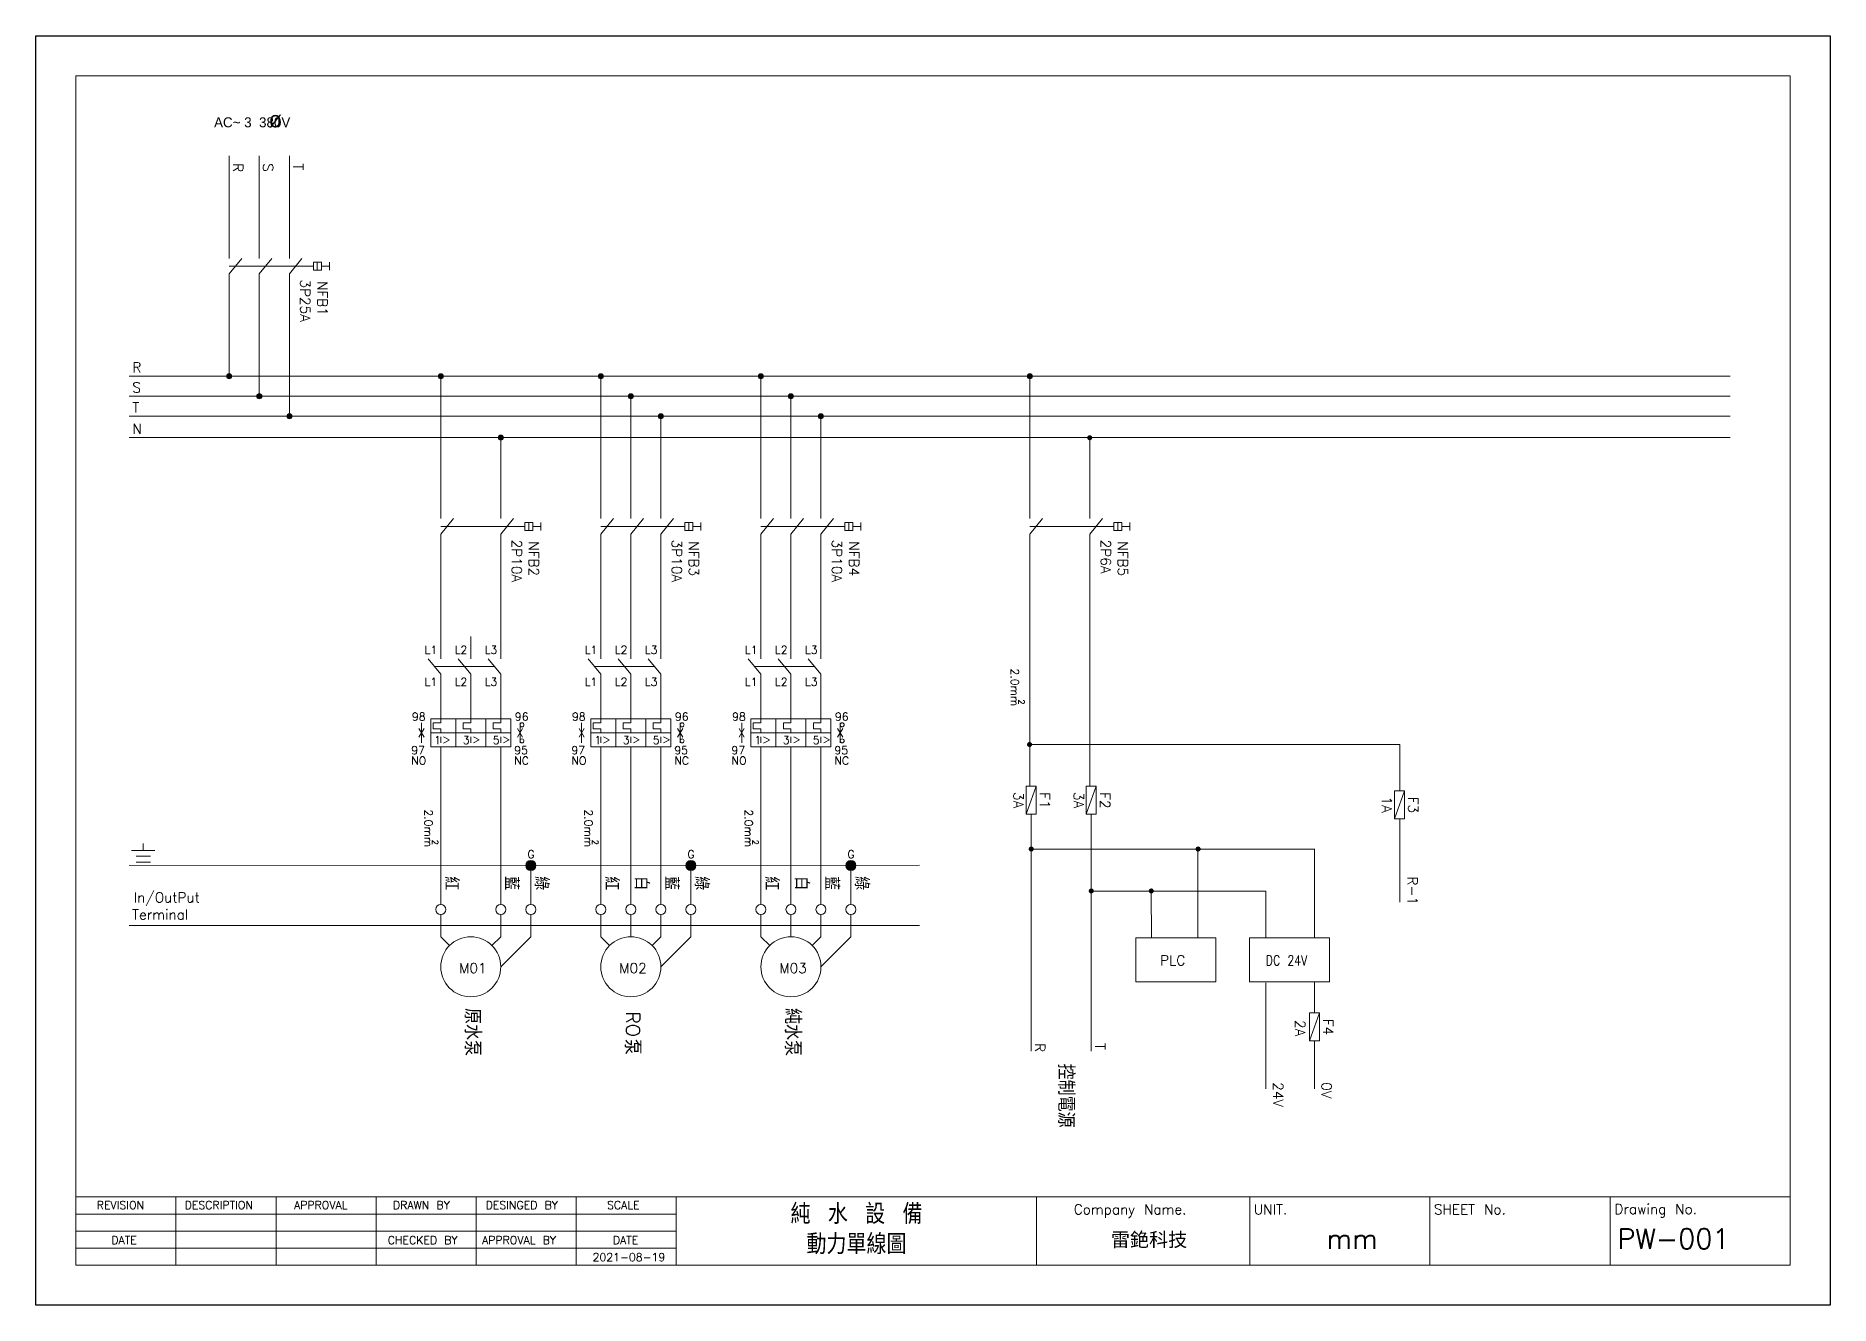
# Model space of a CAD drawing. Header units: millimetres. Extents: x 1497 to 5358, y 966 to 1803.
# Drawn here: x 1497.3 to 1794.3, y 1593.2 to 1803.2 of the extents above; entities that cross this region are included whole.
import ezdxf

# ---------------------------------------------------------------- set-up
doc = ezdxf.new("R2010")
doc.units = ezdxf.units.MM
doc.styles.add('A', font='')
doc.styles.add('rcs', font='txt.shx')
doc.styles.add('ting', font='monotxt.shx', dxfattribs={"height": 800, "bigfont": 'chineset.shx'})
doc.styles.add('型式1', font='')
doc.styles.get('A').set_extended_font_data('全真中圓體')
doc.styles.get('型式1').set_extended_font_data('MingLiU')

msp = doc.modelspace()

# ---------------------------------------------------------------- hatches: boundary and pattern name
at = {"lineweight": 0}
h = msp.add_hatch(color=256, dxfattribs=at)
edge = h.paths.add_edge_path()
edge.add_arc((1529.31, 1746.89), 0.422, 0, 360)
h = msp.add_hatch(color=256, dxfattribs=at)
edge = h.paths.add_edge_path()
edge.add_arc((1564.31, 1746.89), 0.422, 0, 360)
h = msp.add_hatch(color=256, dxfattribs=at)
edge = h.paths.add_edge_path()
edge.add_arc((1590.81, 1746.89), 0.422, 0, 360)
h = msp.add_hatch(color=256, dxfattribs=at)
edge = h.paths.add_edge_path()
edge.add_arc((1590.81, 1746.89), 0.422, 0, 360)
h = msp.add_hatch(color=256, dxfattribs=at)
edge = h.paths.add_edge_path()
edge.add_arc((1617.31, 1746.89), 0.422, 0, 360)
h = msp.add_hatch(color=256, dxfattribs=at)
edge = h.paths.add_edge_path()
edge.add_arc((1661.8, 1746.89), 0.422, 0, 360)
h = msp.add_hatch(color=256, dxfattribs=at)
edge = h.paths.add_edge_path()
edge.add_arc((1534.28, 1743.58), 0.422, 0, 360)
h = msp.add_hatch(color=256, dxfattribs=at)
edge = h.paths.add_edge_path()
edge.add_arc((1595.78, 1743.58), 0.422, 0, 360)
h = msp.add_hatch(color=256, dxfattribs=at)
edge = h.paths.add_edge_path()
edge.add_arc((1622.28, 1743.58), 0.422, 0, 360)
h = msp.add_hatch(color=256, dxfattribs=at)
edge = h.paths.add_edge_path()
edge.add_arc((1539.25, 1740.27), 0.422, 0, 360)
h = msp.add_hatch(color=256, dxfattribs=at)
edge = h.paths.add_edge_path()
edge.add_arc((1600.75, 1740.27), 0.422, 0, 360)
h = msp.add_hatch(color=256, dxfattribs=at)
edge = h.paths.add_edge_path()
edge.add_arc((1627.25, 1740.27), 0.422, 0, 360)
h = msp.add_hatch(color=256, dxfattribs=at)
edge = h.paths.add_edge_path()
edge.add_arc((1574.25, 1736.74), 0.422, 0, 360)
h = msp.add_hatch(color=256, dxfattribs=at)
edge = h.paths.add_edge_path()
edge.add_arc((1671.74, 1736.71), 0.422, 0, 360)
h = msp.add_hatch(color=256, dxfattribs=at)
edge = h.paths.add_edge_path()
edge.add_arc((1661.78, 1685.95), 0.422, 0, 360)
h = msp.add_hatch(color=256, dxfattribs=at)
edge = h.paths.add_edge_path()
edge.add_arc((1579.22, 1665.93), 0.828, 0, 360)
h = msp.add_hatch(color=256, dxfattribs=at)
edge = h.paths.add_edge_path()
edge.add_arc((1605.72, 1665.93), 0.828, 0, 360)
h = msp.add_hatch(color=256, dxfattribs=at)
edge = h.paths.add_edge_path()
edge.add_arc((1632.21, 1665.93), 0.828, 0, 360)
h = msp.add_hatch(color=256, dxfattribs=at)
edge = h.paths.add_edge_path()
edge.add_arc((1662.05, 1668.66), 0.422, 0, 360)
h = msp.add_hatch(color=256, dxfattribs=at)
edge = h.paths.add_edge_path()
edge.add_arc((1689.68, 1668.66), 0.422, 0, 360)
h = msp.add_hatch(color=256, dxfattribs=at)
edge = h.paths.add_edge_path()
edge.add_arc((1671.99, 1661.72), 0.422, 0, 360)
h = msp.add_hatch(color=256, dxfattribs=at)
edge = h.paths.add_edge_path()
edge.add_arc((1681.92, 1661.72), 0.422, 0, 360)

# ---------------------------------------------------------------- linework, layer by layer
for p, q in [((1503.92, 1796.57), (1787.67, 1796.57)), ((1503.92, 1599.82), (1503.92, 1796.57)), ((1787.67, 1796.57), (1787.67, 1599.82)), ((1529.31, 1783.33), (1529.31, 1770.08)), ((1534.28, 1783.33), (1534.28, 1770.08)), ((1539.25, 1783.33), (1539.25, 1770.08)), ((1529.31, 1770.08), (1529.31, 1766.39)), ((1534.28, 1770.08), (1534.28, 1766.39)), ((1539.25, 1770.08), (1539.25, 1766.39)), ((1529.31, 1763.83), (1531.41, 1766.39)), ((1529.31, 1765.11), (1543.22, 1765.11)), ((1534.28, 1763.83), (1536.37, 1766.39)), ((1539.25, 1763.83), (1541.34, 1766.39)), ((1544.55, 1765.77), (1543.22, 1765.77)), ((1543.22, 1765.77), (1543.22, 1764.45)), ((1543.22, 1764.45), (1544.55, 1764.45)), ((1543.88, 1765.77), (1543.88, 1764.45)), ((1544.55, 1765.77), (1544.55, 1764.45)), ((1545.87, 1765.11), (1544.55, 1765.11)), ((1545.87, 1765.77), (1545.87, 1764.45)), ((1529.31, 1763.83), (1529.31, 1760.14)), ((1534.28, 1763.83), (1534.28, 1760.14)), ((1539.25, 1763.83), (1539.25, 1760.14)), ((1529.31, 1760.14), (1529.31, 1746.89)), ((1534.28, 1760.14), (1534.28, 1743.58)), ((1539.25, 1760.14), (1539.25, 1740.27)), ((1777.75, 1746.89), (1512.76, 1746.89)), ((1564.31, 1746.89), (1564.31, 1727.02)), ((1590.81, 1746.89), (1590.81, 1727.02)), ((1617.31, 1746.89), (1617.31, 1727.02)), ((1661.8, 1746.89), (1661.8, 1727.02)), ((1777.75, 1743.58), (1512.76, 1743.58)), ((1595.78, 1743.58), (1595.78, 1727.02)), ((1622.28, 1743.58), (1622.28, 1727.02)), ((1777.75, 1740.27), (1512.76, 1740.27)), ((1600.75, 1740.27), (1600.75, 1727.02)), ((1627.25, 1740.27), (1627.25, 1727.02)), ((1777.75, 1736.74), (1512.76, 1736.74)), ((1574.25, 1736.74), (1574.25, 1727.02)), ((1671.74, 1736.64), (1671.74, 1723.39)), ((1564.31, 1727.02), (1564.31, 1723.33)), ((1574.25, 1727.02), (1574.25, 1723.33)), ((1590.81, 1727.02), (1590.81, 1723.33)), ((1595.78, 1727.02), (1595.78, 1723.33)), ((1600.75, 1727.02), (1600.75, 1723.33)), ((1617.31, 1727.02), (1617.31, 1723.33)), ((1622.28, 1727.02), (1622.28, 1723.33)), ((1627.25, 1727.02), (1627.25, 1723.33)), ((1661.8, 1727.02), (1661.8, 1723.33)), ((1671.74, 1727.02), (1671.74, 1723.33)), ((1564.31, 1720.77), (1566.41, 1723.33)), ((1574.25, 1720.77), (1576.34, 1723.33)), ((1579.55, 1722.71), (1578.22, 1722.71)), ((1578.22, 1722.71), (1578.22, 1721.39)), ((1578.89, 1722.71), (1578.89, 1721.39)), ((1579.55, 1722.71), (1579.55, 1721.39)), ((1580.87, 1722.71), (1580.87, 1721.39)), ((1590.81, 1720.77), (1592.91, 1723.33)), ((1595.78, 1720.77), (1597.87, 1723.33)), ((1600.75, 1720.77), (1602.84, 1723.33)), ((1606.05, 1722.71), (1604.72, 1722.71)), ((1604.72, 1722.71), (1604.72, 1721.39)), ((1605.38, 1722.71), (1605.38, 1721.39)), ((1606.05, 1722.71), (1606.05, 1721.39)), ((1607.37, 1722.71), (1607.37, 1721.39)), ((1617.31, 1720.77), (1619.4, 1723.33)), ((1622.28, 1720.77), (1624.37, 1723.33)), ((1627.25, 1720.77), (1629.34, 1723.33)), ((1632.55, 1722.71), (1631.22, 1722.71)), ((1631.22, 1722.71), (1631.22, 1721.39)), ((1631.88, 1722.71), (1631.88, 1721.39)), ((1632.55, 1722.71), (1632.55, 1721.39)), ((1633.87, 1722.71), (1633.87, 1721.39)), ((1661.8, 1720.77), (1663.9, 1723.33)), ((1671.74, 1720.77), (1673.83, 1723.33)), ((1677.04, 1722.71), (1675.71, 1722.71)), ((1675.71, 1722.71), (1675.71, 1721.39)), ((1676.38, 1722.71), (1676.38, 1721.39)), ((1677.04, 1722.71), (1677.04, 1721.39)), ((1678.36, 1722.71), (1678.36, 1721.39)), ((1564.31, 1722.05), (1578.22, 1722.05)), ((1564.31, 1720.77), (1564.31, 1717.08)), ((1574.25, 1720.77), (1574.25, 1717.08)), ((1578.22, 1721.39), (1579.55, 1721.39)), ((1580.87, 1722.05), (1579.55, 1722.05)), ((1590.81, 1722.05), (1604.72, 1722.05)), ((1590.81, 1720.77), (1590.81, 1717.08)), ((1595.78, 1720.77), (1595.78, 1717.08)), ((1600.75, 1720.77), (1600.75, 1717.08)), ((1604.72, 1721.39), (1606.05, 1721.39)), ((1607.37, 1722.05), (1606.05, 1722.05)), ((1617.31, 1722.05), (1631.22, 1722.05)), ((1617.31, 1720.77), (1617.31, 1717.08)), ((1622.28, 1720.77), (1622.28, 1717.08)), ((1627.25, 1720.77), (1627.25, 1717.08)), ((1631.22, 1721.39), (1632.55, 1721.39)), ((1633.87, 1722.05), (1632.55, 1722.05)), ((1661.8, 1722.05), (1675.71, 1722.05)), ((1661.8, 1720.77), (1661.8, 1699.47)), ((1671.74, 1720.77), (1671.74, 1717.08)), ((1675.71, 1721.39), (1677.04, 1721.39)), ((1678.36, 1722.05), (1677.04, 1722.05)), ((1564.31, 1717.08), (1564.31, 1703.83)), ((1574.25, 1717.08), (1574.25, 1703.83)), ((1590.81, 1717.08), (1590.81, 1703.83)), ((1595.78, 1703.83), (1595.78, 1717.08)), ((1600.75, 1717.08), (1600.75, 1703.83)), ((1617.31, 1717.08), (1617.31, 1703.83)), ((1622.28, 1703.83), (1622.28, 1717.08)), ((1627.25, 1717.08), (1627.25, 1703.83)), ((1671.74, 1717.81), (1671.74, 1699.46)), ((1564.31, 1703.83), (1564.31, 1700.14)), ((1569.28, 1703.83), (1569.28, 1700.14)), ((1574.25, 1703.83), (1574.25, 1700.14)), ((1590.81, 1703.83), (1590.81, 1700.14)), ((1595.78, 1703.83), (1595.78, 1700.14)), ((1600.75, 1703.83), (1600.75, 1700.14)), ((1617.31, 1703.83), (1617.31, 1700.14)), ((1622.28, 1703.83), (1622.28, 1700.14)), ((1627.25, 1703.83), (1627.25, 1700.14)), ((1564.31, 1697.58), (1562.22, 1700.14)), ((1563.26, 1698.86), (1573.2, 1698.86)), ((1569.28, 1697.58), (1567.18, 1700.14)), ((1574.25, 1697.58), (1572.15, 1700.14)), ((1590.81, 1697.58), (1588.71, 1700.14)), ((1589.76, 1698.86), (1599.7, 1698.86)), ((1595.78, 1697.58), (1593.68, 1700.14)), ((1600.75, 1697.58), (1598.65, 1700.14)), ((1617.31, 1697.58), (1615.21, 1700.14)), ((1616.26, 1698.86), (1626.2, 1698.86)), ((1622.28, 1697.58), (1620.18, 1700.14)), ((1627.25, 1697.58), (1625.15, 1700.14)), ((1661.8, 1679.01), (1661.8, 1699.47)), ((1671.74, 1696.32), (1671.74, 1699.46)), ((1564.31, 1697.58), (1564.31, 1693.89)), ((1569.28, 1697.58), (1569.28, 1693.89)), ((1574.25, 1697.58), (1574.25, 1693.89)), ((1590.81, 1697.58), (1590.81, 1693.89)), ((1595.78, 1697.58), (1595.78, 1693.89)), ((1600.75, 1697.58), (1600.75, 1693.89)), ((1617.31, 1697.58), (1617.31, 1693.89)), ((1622.28, 1697.58), (1622.28, 1693.89)), ((1627.25, 1697.58), (1627.25, 1693.89)), ((1661.8, 1685.1), (1661.8, 1696.32)), ((1671.74, 1679.03), (1671.74, 1697.91)), ((1671.74, 1684.68), (1671.74, 1696.32)), ((1564.31, 1693.89), (1564.31, 1690.21)), ((1569.28, 1693.89), (1569.28, 1690.21)), ((1574.25, 1693.89), (1574.25, 1690.21)), ((1590.81, 1693.89), (1590.81, 1690.21)), ((1595.78, 1693.89), (1595.78, 1690.21)), ((1600.75, 1693.89), (1600.75, 1690.21)), ((1617.31, 1693.89), (1617.31, 1690.21)), ((1622.28, 1693.89), (1622.28, 1690.21)), ((1627.25, 1693.89), (1627.25, 1690.21)), ((1569.28, 1690.21), (1562.66, 1690.21)), ((1562.66, 1690.21), (1562.66, 1685.57)), ((1564.31, 1690.21), (1564.31, 1689.54)), ((1566.8, 1690.21), (1566.8, 1685.57)), ((1572.59, 1690.21), (1569.28, 1690.21)), ((1569.28, 1690.21), (1569.28, 1689.54)), ((1571.76, 1690.21), (1571.76, 1685.57)), ((1572.59, 1690.21), (1575.9, 1690.21)), ((1574.25, 1690.21), (1574.25, 1689.54)), ((1575.9, 1690.21), (1575.9, 1685.57)), ((1595.78, 1690.21), (1589.15, 1690.21)), ((1589.15, 1690.21), (1589.15, 1685.57)), ((1590.81, 1690.21), (1590.81, 1689.54)), ((1593.29, 1690.21), (1593.29, 1685.57)), ((1599.09, 1690.21), (1595.78, 1690.21)), ((1595.78, 1690.21), (1595.78, 1689.54)), ((1598.26, 1690.21), (1598.26, 1685.57)), ((1599.09, 1690.21), (1602.4, 1690.21)), ((1600.75, 1690.21), (1600.75, 1689.54)), ((1602.4, 1690.21), (1602.4, 1685.57)), ((1622.28, 1690.21), (1615.65, 1690.21)), ((1615.65, 1690.21), (1615.65, 1685.57)), ((1617.31, 1690.21), (1617.31, 1689.54)), ((1619.79, 1690.21), (1619.79, 1685.57)), ((1625.59, 1690.21), (1622.28, 1690.21)), ((1622.28, 1690.21), (1622.28, 1689.54)), ((1624.76, 1690.21), (1624.76, 1685.57)), ((1625.59, 1690.21), (1628.9, 1690.21)), ((1627.25, 1690.21), (1627.25, 1689.54)), ((1628.9, 1690.21), (1628.9, 1685.57)), ((1561.56, 1688.59), (1560.7, 1687.18)), ((1560.7, 1688.59), (1561.56, 1687.18)), ((1561.13, 1686.23), (1561.13, 1689.54)), ((1575.9, 1687.89), (1562.66, 1687.89)), ((1564.31, 1689.54), (1563.05, 1689.54)), ((1563.05, 1689.54), (1563.05, 1688.55)), ((1563.05, 1688.55), (1564.31, 1688.55)), ((1564.31, 1688.55), (1564.31, 1687.89)), ((1564.31, 1687.23), (1564.31, 1686.23)), ((1565.72, 1686.73), (1564.77, 1687.23)), ((1569.28, 1689.54), (1568.02, 1689.54)), ((1568.02, 1689.54), (1568.02, 1688.55)), ((1568.02, 1688.55), (1569.28, 1688.55)), ((1569.28, 1688.55), (1569.28, 1687.89)), ((1569.28, 1687.23), (1569.28, 1686.23)), ((1570.68, 1686.73), (1569.73, 1687.23)), ((1574.25, 1689.54), (1572.99, 1689.54)), ((1572.99, 1689.54), (1572.99, 1688.55)), ((1572.99, 1688.55), (1574.25, 1688.55)), ((1574.25, 1688.55), (1574.25, 1687.89)), ((1574.25, 1687.23), (1574.25, 1686.23)), ((1575.65, 1686.73), (1574.7, 1687.23)), ((1577.86, 1688.59), (1577, 1687.18)), ((1577, 1688.59), (1577.86, 1687.18)), ((1577.43, 1686.23), (1577.43, 1689.54)), ((1588.06, 1688.59), (1587.2, 1687.18)), ((1587.2, 1688.59), (1588.06, 1687.18)), ((1587.63, 1686.23), (1587.63, 1689.54)), ((1602.4, 1687.89), (1589.15, 1687.89)), ((1590.81, 1689.54), (1589.55, 1689.54)), ((1589.55, 1689.54), (1589.55, 1688.55)), ((1589.55, 1688.55), (1590.81, 1688.55)), ((1590.81, 1688.55), (1590.81, 1687.89)), ((1590.81, 1687.23), (1590.81, 1686.23)), ((1592.21, 1686.73), (1591.26, 1687.23)), ((1595.78, 1689.54), (1594.52, 1689.54)), ((1594.52, 1689.54), (1594.52, 1688.55)), ((1594.52, 1688.55), (1595.78, 1688.55)), ((1595.78, 1688.55), (1595.78, 1687.89)), ((1595.78, 1687.23), (1595.78, 1686.23)), ((1597.18, 1686.73), (1596.23, 1687.23)), ((1600.75, 1689.54), (1599.49, 1689.54)), ((1599.49, 1689.54), (1599.49, 1688.55)), ((1599.49, 1688.55), (1600.75, 1688.55)), ((1600.75, 1688.55), (1600.75, 1687.89)), ((1600.75, 1687.23), (1600.75, 1686.23)), ((1602.15, 1686.73), (1601.2, 1687.23)), ((1604.36, 1688.59), (1603.49, 1687.18)), ((1603.49, 1688.59), (1604.36, 1687.18)), ((1603.93, 1686.23), (1603.93, 1689.54)), ((1614.56, 1688.59), (1613.7, 1687.18)), ((1613.7, 1688.59), (1614.56, 1687.18)), ((1614.13, 1686.23), (1614.13, 1689.54)), ((1628.9, 1687.89), (1615.65, 1687.89)), ((1617.31, 1689.54), (1616.05, 1689.54)), ((1616.05, 1689.54), (1616.05, 1688.55)), ((1616.05, 1688.55), (1617.31, 1688.55)), ((1617.31, 1688.55), (1617.31, 1687.89)), ((1617.31, 1687.23), (1617.31, 1686.23)), ((1618.71, 1686.73), (1617.76, 1687.23)), ((1622.28, 1689.54), (1621.02, 1689.54)), ((1621.02, 1689.54), (1621.02, 1688.55)), ((1621.02, 1688.55), (1622.28, 1688.55)), ((1622.28, 1688.55), (1622.28, 1687.89)), ((1622.28, 1687.23), (1622.28, 1686.23)), ((1623.68, 1686.73), (1622.73, 1687.23)), ((1627.25, 1689.54), (1625.99, 1689.54)), ((1625.99, 1689.54), (1625.99, 1688.55)), ((1625.99, 1688.55), (1627.25, 1688.55)), ((1627.25, 1688.55), (1627.25, 1687.89)), ((1627.25, 1687.23), (1627.25, 1686.23)), ((1628.65, 1686.73), (1627.7, 1687.23)), ((1630.86, 1688.59), (1629.99, 1687.18)), ((1629.99, 1688.59), (1630.86, 1687.18)), ((1630.43, 1686.23), (1630.43, 1689.54)), ((1569.28, 1685.57), (1562.66, 1685.57)), ((1564.31, 1685.57), (1564.31, 1681.88)), ((1565.72, 1686.69), (1564.77, 1686.19)), ((1572.59, 1685.57), (1569.28, 1685.57)), ((1570.68, 1686.73), (1569.73, 1686.23)), ((1572.59, 1685.57), (1575.9, 1685.57)), ((1574.25, 1685.57), (1574.25, 1681.88)), ((1575.65, 1686.73), (1574.7, 1686.23)), ((1595.78, 1685.57), (1589.15, 1685.57)), ((1590.81, 1685.57), (1590.81, 1681.88)), ((1592.21, 1686.69), (1591.26, 1686.19)), ((1599.09, 1685.57), (1595.78, 1685.57)), ((1595.78, 1685.57), (1595.78, 1681.88)), ((1597.18, 1686.73), (1596.23, 1686.23)), ((1599.09, 1685.57), (1602.4, 1685.57)), ((1600.75, 1685.57), (1600.75, 1681.88)), ((1602.15, 1686.73), (1601.2, 1686.23)), ((1622.28, 1685.57), (1615.65, 1685.57)), ((1617.31, 1685.57), (1617.31, 1681.88)), ((1618.71, 1686.69), (1617.76, 1686.19)), ((1625.59, 1685.57), (1622.28, 1685.57)), ((1622.28, 1685.57), (1622.28, 1681.88)), ((1623.68, 1686.73), (1622.73, 1686.23)), ((1625.59, 1685.57), (1628.9, 1685.57)), ((1627.25, 1685.57), (1627.25, 1681.88)), ((1628.65, 1686.73), (1627.7, 1686.23)), ((1723.08, 1685.95), (1661.8, 1685.95)), ((1723.08, 1685.95), (1723.08, 1678.31)), ((1564.31, 1681.88), (1564.31, 1659.49)), ((1574.25, 1681.88), (1574.25, 1659.49)), ((1590.81, 1681.88), (1590.81, 1659.49)), ((1595.78, 1659.49), (1595.78, 1681.88)), ((1600.75, 1681.88), (1600.75, 1659.49)), ((1617.31, 1681.88), (1617.31, 1659.49)), ((1622.28, 1659.49), (1622.28, 1681.88)), ((1627.25, 1681.88), (1627.25, 1659.49)), ((1661.22, 1679.04), (1662.88, 1679.04)), ((1661.22, 1679.04), (1661.22, 1674.41)), ((1662.88, 1679.04), (1661.22, 1674.41)), ((1662.88, 1679.04), (1662.88, 1674.41)), ((1671.16, 1679.04), (1672.82, 1679.04)), ((1671.16, 1679.04), (1671.16, 1674.41)), ((1672.82, 1679.04), (1671.16, 1674.41)), ((1672.82, 1679.04), (1672.82, 1674.41)), ((1722.18, 1678.31), (1723.84, 1678.31)), ((1722.18, 1678.31), (1722.18, 1673.67)), ((1723.84, 1678.31), (1722.18, 1673.67)), ((1723.84, 1678.31), (1723.84, 1673.67)), ((1661.22, 1674.41), (1662.88, 1674.41)), ((1662.05, 1674.41), (1662.05, 1664.78)), ((1671.16, 1674.41), (1672.82, 1674.41)), ((1671.99, 1674.35), (1671.99, 1664.78)), ((1722.18, 1673.67), (1723.84, 1673.67)), ((1723.08, 1673.62), (1723.08, 1659.87)), ((1515.06, 1668.42), (1515.06, 1669.6)), ((1516.99, 1668.42), (1513.13, 1668.42)), ((1516.24, 1667.47), (1513.88, 1667.47)), ((1516.24, 1666.51), (1513.88, 1666.51)), ((1662.05, 1668.66), (1708.94, 1668.66)), ((1689.64, 1668.71), (1689.64, 1653.95)), ((1708.92, 1668.71), (1708.92, 1653.95)), ((1643.56, 1665.99), (1512.76, 1665.93)), ((1574.25, 1659.49), (1574.25, 1665.93)), ((1579.22, 1659.49), (1579.22, 1665.93)), ((1600.75, 1659.49), (1600.75, 1665.93)), ((1605.72, 1659.49), (1605.72, 1665.93)), ((1627.25, 1659.49), (1627.25, 1665.93)), ((1632.21, 1659.49), (1632.21, 1665.93)), ((1662.05, 1664.78), (1662.05, 1635.24)), ((1671.99, 1664.78), (1671.99, 1635.24)), ((1671.99, 1661.69), (1700.88, 1661.71)), ((1681.9, 1661.7), (1681.94, 1653.91)), ((1700.87, 1661.7), (1700.9, 1653.91)), ((1564.31, 1657.83), (1564.31, 1654.15)), ((1574.25, 1657.83), (1574.25, 1654.15)), ((1579.22, 1657.83), (1579.22, 1654.15)), ((1590.81, 1657.83), (1590.81, 1654.15)), ((1595.78, 1657.83), (1595.78, 1654.15)), ((1600.75, 1657.83), (1600.75, 1654.15)), ((1605.72, 1657.83), (1605.72, 1654.15)), ((1617.31, 1657.83), (1617.31, 1654.15)), ((1622.28, 1657.83), (1622.28, 1654.15)), ((1627.25, 1657.83), (1627.25, 1654.15)), ((1632.21, 1657.83), (1632.21, 1654.15)), ((1643.56, 1655.99), (1512.76, 1655.99)), ((1564.31, 1654.15), (1565.77, 1652.69)), ((1574.25, 1654.15), (1572.79, 1652.69)), ((1579.22, 1654.15), (1574.25, 1649.19)), ((1590.81, 1654.15), (1592.27, 1652.69)), ((1600.75, 1654.15), (1599.29, 1652.69)), ((1605.72, 1654.15), (1600.75, 1649.19)), ((1617.31, 1654.15), (1618.77, 1652.69)), ((1627.25, 1654.15), (1625.79, 1652.69)), ((1632.21, 1654.15), (1627.25, 1649.19)), ((1679.37, 1653.95), (1692.62, 1653.95)), ((1679.37, 1653.95), (1679.37, 1646.66)), ((1692.62, 1653.95), (1692.62, 1646.66)), ((1698.19, 1653.95), (1711.44, 1653.95)), ((1698.19, 1653.95), (1698.19, 1646.66)), ((1711.44, 1653.95), (1711.44, 1646.66)), ((1679.37, 1646.66), (1692.62, 1646.66)), ((1698.19, 1646.66), (1711.44, 1646.66)), ((1700.91, 1646.54), (1700.91, 1633.23)), ((1708.92, 1646.68), (1708.92, 1641.56)), ((1708.09, 1641.56), (1709.75, 1641.56)), ((1708.09, 1641.56), (1708.09, 1636.92)), ((1709.75, 1641.56), (1708.09, 1636.92)), ((1709.75, 1641.56), (1709.75, 1636.92)), ((1708.09, 1636.92), (1709.75, 1636.92)), ((1708.92, 1636.92), (1708.92, 1633.23)), ((1700.91, 1633.23), (1700.91, 1628.97)), ((1708.92, 1633.23), (1708.92, 1628.99)), ((1503.92, 1611.09), (1787.67, 1611.09)), ((1520.48, 1599.82), (1520.48, 1611.09)), ((1537.04, 1599.77), (1537.04, 1611.03)), ((1553.6, 1599.77), (1553.6, 1611.03)), ((1570.16, 1599.77), (1570.16, 1611.03)), ((1586.73, 1599.77), (1586.73, 1611.03)), ((1603.29, 1599.82), (1603.29, 1611.03)), ((1662.91, 1599.82), (1662.91, 1611.03)), ((1698.24, 1599.82), (1698.24, 1611.03)), ((1728.05, 1599.82), (1728.05, 1611.03)), ((1757.86, 1599.82), (1757.86, 1611.03)), ((1503.92, 1608.26), (1603.29, 1608.26)), ((1503.92, 1605.43), (1603.29, 1605.43)), ((1503.92, 1602.6), (1603.29, 1602.6)), ((1787.67, 1599.82), (1503.92, 1599.82))]:
    msp.add_line(p, q, dxfattribs=at)
msp.add_lwpolyline([(1794.29, 1593.2), (1497.29, 1593.2), (1497.29, 1803.2), (1794.29, 1803.2)], close=True)
for centre, radius in [((1529.31, 1746.89), 0.422), ((1564.31, 1746.89), 0.422), ((1590.81, 1746.89), 0.422), ((1590.81, 1746.89), 0.422), ((1617.31, 1746.89), 0.422), ((1661.8, 1746.89), 0.422), ((1534.28, 1743.58), 0.422), ((1595.78, 1743.58), 0.422), ((1622.28, 1743.58), 0.422), ((1539.25, 1740.27), 0.422), ((1600.75, 1740.27), 0.422), ((1627.25, 1740.27), 0.422), ((1574.25, 1736.74), 0.422), ((1577.76, 1689.21), 0.331), ((1604.26, 1689.21), 0.331), ((1630.76, 1689.21), 0.331), ((1577.76, 1686.56), 0.331), ((1604.26, 1686.56), 0.331), ((1630.76, 1686.56), 0.331), ((1579.22, 1665.93), 0.828), ((1605.72, 1665.93), 0.828), ((1632.21, 1665.93), 0.828), ((1564.31, 1658.66), 0.828), ((1574.25, 1658.66), 0.828), ((1579.22, 1658.66), 0.828), ((1590.81, 1658.66), 0.828), ((1595.78, 1658.66), 0.828), ((1600.75, 1658.66), 0.828), ((1605.72, 1658.66), 0.828), ((1617.31, 1658.66), 0.828), ((1622.28, 1658.66), 0.828), ((1627.25, 1658.66), 0.828), ((1632.21, 1658.66), 0.828), ((1569.28, 1649.18), 4.97), ((1595.78, 1649.18), 4.97), ((1622.28, 1649.18), 4.97)]:
    msp.add_circle(centre, radius, dxfattribs=at)

# ---------------------------------------------------------------- texts
for s, height, style, p in [('AC~ 3  380V', 1.6562, 'A', (1526.79, 1788.07)), ('ø', 2.65, 'A', (1535.84, 1788.07)), ('R', 1.66, 'rcs', (1513.26, 1747.51)), ('S', 1.66, 'rcs', (1513.26, 1744.2)), ('T', 1.66, 'rcs', (1513.26, 1740.89)), ('N', 1.66, 'rcs', (1513.26, 1737.36)), ('L1', 1.325, 'rcs', (1561.64, 1700.95)), ('L2', 1.325, 'rcs', (1566.61, 1700.95)), ('L3', 1.325, 'rcs', (1571.58, 1700.95)), ('L1', 1.325, 'rcs', (1588.14, 1700.95)), ('L2', 1.325, 'rcs', (1593.11, 1700.95)), ('L3', 1.325, 'rcs', (1598.08, 1700.95)), ('L1', 1.325, 'rcs', (1614.64, 1700.95)), ('L2', 1.325, 'rcs', (1619.61, 1700.95)), ('L3', 1.325, 'rcs', (1624.58, 1700.95)), ('L1', 1.325, 'rcs', (1561.64, 1695.66)), ('L2', 1.325, 'rcs', (1566.61, 1695.66)), ('L3', 1.325, 'rcs', (1571.58, 1695.66)), ('L1', 1.325, 'rcs', (1588.14, 1695.66)), ('L2', 1.325, 'rcs', (1593.11, 1695.66)), ('L3', 1.325, 'rcs', (1598.08, 1695.66)), ('L1', 1.325, 'rcs', (1614.64, 1695.66)), ('L2', 1.325, 'rcs', (1619.61, 1695.66)), ('L3', 1.325, 'rcs', (1624.58, 1695.66)), ('98', 1.325, 'rcs', (1559.53, 1689.9)), ('96', 1.325, 'rcs', (1576.57, 1689.9)), ('98', 1.325, 'rcs', (1586.03, 1689.9)), ('96', 1.325, 'rcs', (1603.07, 1689.9)), ('98', 1.325, 'rcs', (1612.53, 1689.9)), ('96', 1.325, 'rcs', (1629.56, 1689.9)), ('1', 1.32, 'rcs', (1563.23, 1686.03)), ('3', 1.32, 'rcs', (1567.94, 1686.03)), ('5', 1.32, 'rcs', (1572.91, 1686.03)), ('1', 1.32, 'rcs', (1589.73, 1686.03)), ('3', 1.32, 'rcs', (1594.44, 1686.03)), ('5', 1.32, 'rcs', (1599.41, 1686.03)), ('1', 1.32, 'rcs', (1616.23, 1686.03)), ('3', 1.32, 'rcs', (1620.94, 1686.03)), ('5', 1.32, 'rcs', (1625.9, 1686.03)), ('97', 1.325, 'rcs', (1559.43, 1684.35)), ('95', 1.325, 'rcs', (1576.47, 1684.35)), ('97', 1.325, 'rcs', (1585.93, 1684.35)), ('95', 1.325, 'rcs', (1602.97, 1684.35)), ('97', 1.325, 'rcs', (1612.43, 1684.35)), ('95', 1.325, 'rcs', (1629.47, 1684.35)), ('NO', 1.325, 'rcs', (1559.43, 1682.62)), ('NC', 1.325, 'rcs', (1576.47, 1682.62)), ('NO', 1.325, 'rcs', (1585.93, 1682.62)), ('NC', 1.325, 'rcs', (1602.97, 1682.62)), ('NO', 1.325, 'rcs', (1612.43, 1682.62)), ('NC', 1.325, 'rcs', (1629.47, 1682.62)), ('G', 1.32, 'rcs', (1578.65, 1667.14)), ('G', 1.32, 'rcs', (1605.15, 1667.14)), ('G', 1.32, 'rcs', (1631.64, 1667.14)), ('In/OutPut', 1.656, 'rcs', (1513.49, 1659.82)), ('Terminal', 1.656, 'rcs', (1513.22, 1656.98)), ('M01', 1.656, 'rcs', (1567.36, 1648.13)), ('M02', 1.656, 'rcs', (1593.86, 1648.13)), ('M03', 1.656, 'rcs', (1620.36, 1648.13)), ('PLC', 1.656, 'rcs', (1683.37, 1649.41)), ('REVISION', 1.325, 'rcs', (1507.37, 1609.09)), ('DESCRIPTION', 1.3249, 'rcs', (1521.92, 1609.09)), ('APPROVAL', 1.325, 'rcs', (1540.02, 1609.09)), ('DRAWN BY', 1.325, 'rcs', (1556.4, 1609.09)), ('DESINGED BY', 1.3249, 'rcs', (1571.74, 1609.09)), ('SCALE', 1.325, 'rcs', (1591.84, 1609.09)), ('純 水 設 備', 3.312, 'ting', (1622.21, 1606.62)), ('Company Name.', 1.6562, 'rcs', (1669.09, 1608.21)), ('UNIT.', 1.656, 'rcs', (1698.9, 1608.21)), ('SHEET No.', 1.656, 'rcs', (1728.71, 1608.21)), ('Drawing No.', 1.6562, 'rcs', (1758.58, 1608.27)), ('DATE', 1.325, 'rcs', (1509.78, 1603.3)), ('CHECKED BY', 1.325, 'rcs', (1555.53, 1603.28)), ('APPROVAL BY', 1.3249, 'rcs', (1571.14, 1603.28)), ('DATE', 1.325, 'rcs', (1592.8, 1603.3)), ('動力單線圖', 3.312, 'ting', (1624.85, 1601.63)), ('雷銫科技', 2.319, '型式1', (1675.23, 1602.87)), ('mm', 3.312, 'rcs', (1710.89, 1602.53)), ('PW-001', 3.312, 'rcs', (1759.06, 1602.53)), ('2021-08-19', 1.325, 'rcs', (1589.44, 1600.47))]:
    msp.add_text(s, height=height, dxfattribs=dict(at, style=style)).set_placement(p)
for s, height, style, p in [('T', 1.66, 'rcs', (1539.87, 1782.13)), ('R', 1.66, 'rcs', (1529.93, 1782.13)), ('S', 1.66, 'rcs', (1534.9, 1782.13)), ('3P25A', 1.656, 'rcs', (1541.06, 1762.91)), ('NFB1', 1.656, 'rcs', (1543.9, 1762.64)), ('2P10A', 1.656, 'rcs', (1576.06, 1719.85)), ('3P10A', 1.656, 'rcs', (1602.56, 1719.85)), ('3P10A', 1.656, 'rcs', (1629.06, 1719.85)), ('2P6A', 1.656, 'rcs', (1673.55, 1719.85)), ('NFB2', 1.656, 'rcs', (1578.91, 1719.58)), ('NFB3', 1.656, 'rcs', (1605.4, 1719.58)), ('NFB4', 1.656, 'rcs', (1631.9, 1719.58)), ('NFB5', 1.656, 'rcs', (1676.4, 1719.58)), ('2.0mm', 1.325, 'rcs', (1658.68, 1698.54)), ('2', 0.994, 'rcs', (1659.96, 1693.43)), ('3A', 1.656, 'rcs', (1659.14, 1678.09)), ('F1', 1.656, 'rcs', (1663.5, 1678.05)), ('3A', 1.656, 'rcs', (1669.08, 1678.09)), ('F2', 1.656, 'rcs', (1673.44, 1678.05)), ('1A', 1.656, 'rcs', (1720.09, 1677.35)), ('F3', 1.656, 'rcs', (1724.46, 1677.31)), ('2.0mm', 1.325, 'rcs', (1561.62, 1675.23)), ('2.0mm', 1.325, 'rcs', (1588.12, 1675.23)), ('2.0mm', 1.325, 'rcs', (1614.62, 1675.23)), ('2', 0.994, 'rcs', (1562.9, 1670.19)), ('2', 0.994, 'rcs', (1589.4, 1670.19)), ('2', 0.994, 'rcs', (1615.9, 1670.19)), ('紅', 2.32, 'ting', (1564.95, 1664.16)), ('藍', 2.32, 'ting', (1574.88, 1664.16)), ('綠', 2.32, 'ting', (1579.85, 1664.16)), ('紅', 2.32, 'ting', (1591.45, 1664.16)), ('白', 2.32, 'ting', (1596.41, 1664.16)), ('藍', 2.32, 'ting', (1601.38, 1664.16)), ('綠', 2.32, 'ting', (1606.35, 1664.16)), ('紅', 2.32, 'ting', (1617.94, 1664.16)), ('白', 2.32, 'ting', (1622.91, 1664.16)), ('藍', 2.32, 'ting', (1627.88, 1664.16)), ('綠', 2.32, 'ting', (1632.85, 1664.16)), ('R-1', 1.656, 'rcs', (1724.36, 1664.14)), ('原水泵', 2.65, 'ting', (1568.25, 1642.35)), ('RO', 2.268, 'rcs', (1595, 1641.77)), ('純水泵', 2.65, 'ting', (1621.25, 1642.35)), ('2A', 1.656, 'rcs', (1705.74, 1640.37)), ('F4', 1.656, 'rcs', (1710.38, 1640.56)), ('泵', 2.65, 'ting', (1594.75, 1637.26)), ('T', 1.66, 'rcs', (1672.61, 1636.56)), ('R', 1.66, 'rcs', (1662.68, 1636.56)), ('控制電源', 2.65, 'ting', (1666.49, 1633.16)), ('24V', 1.656, 'rcs', (1702.11, 1630.08)), ('0V', 1.656, 'rcs', (1710.11, 1630.08))]:
    msp.add_text(s, height=height, rotation=270, dxfattribs=dict(at, style=style)).set_placement(p)
at = {"lineweight": 0, "style": 'rcs', "width": 0.8}
msp.add_text('DC 24V', height=1.656, dxfattribs=at).set_placement((1700.88, 1649.41))

doc.saveas('drawing.dxf')
